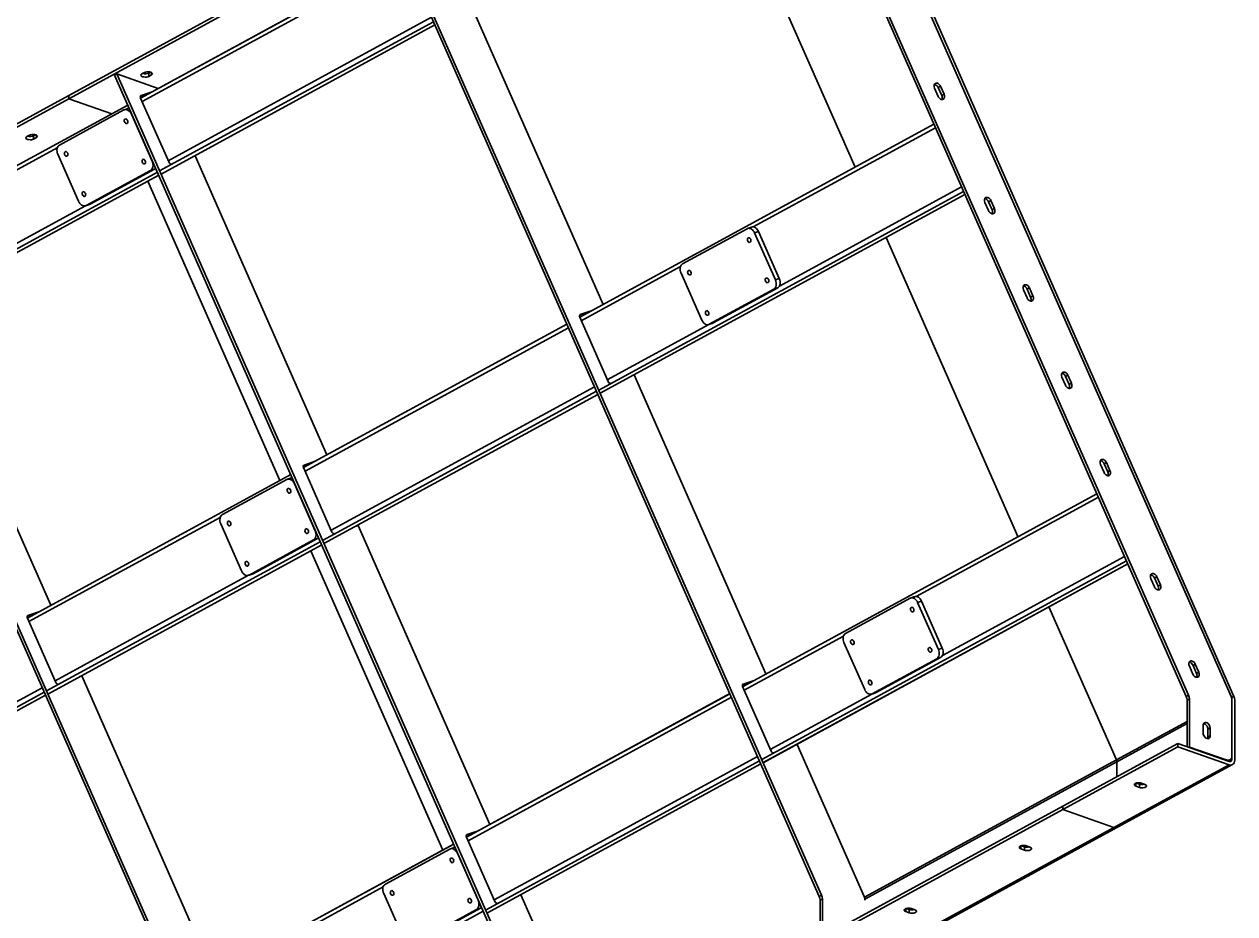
# Model space of a CAD drawing. Header units: millimetres. Extents: x 0 to 599, y 0 to 420.
# Drawn here: x 246.8 to 329, y 324 to 384.3 of the extents above; entities that cross this region are included whole.
import ezdxf

# ---------------------------------------------------------------- set-up
doc = ezdxf.new("R2010")
doc.units = ezdxf.units.MM

msp = doc.modelspace()

# ---------------------------------------------------------------- linework, layer by layer
at = {"color": 1, "lineweight": 35}
for p, q in [((325.701, 338.704), (296.681, 404.491)), ((325.858, 338.789), (296.837, 404.576)), ((328.771, 338.649), (300.181, 403.462)), ((328.939, 338.707), (300.348, 403.519)), ((300.261, 403.28), (328.747, 338.705)), ((288.919, 400.747), (249.875, 379.48)), ((288.919, 400.522), (249.875, 379.255)), ((303.221, 374.615), (294.264, 394.92)), ((294.264, 394.92), (303.221, 374.615)), ((300.948, 325.22), (271.867, 391.144)), ((300.792, 325.135), (271.711, 391.059)), ((254.735, 379.3), (272.604, 389.034)), ((254.735, 379.298), (272.605, 389.032)), ((254.842, 379.057), (272.712, 388.791)), ((277.173, 385.583), (286.12, 365.3)), ((256.611, 375.046), (274.481, 384.78)), ((256.031, 374.351), (274.616, 384.473)), ((256.122, 374.145), (274.707, 384.268)), ((256.123, 374.143), (274.708, 384.266)), ((253.126, 380.936), (252.97, 380.851)), ((282.051, 314.927), (252.97, 380.851)), ((282.207, 315.012), (253.126, 380.936)), ((253.126, 380.936), (255.938, 379.956)), ((254.769, 380.897), (254.752, 380.854)), ((254.752, 380.854), (254.766, 380.814)), ((254.766, 380.814), (254.808, 380.779)), ((254.818, 380.936), (254.769, 380.897)), ((254.808, 380.779), (254.872, 380.75)), ((255.005, 381.038), (254.818, 380.936)), ((254.872, 380.75), (254.953, 380.731)), ((254.985, 380.952), (254.883, 380.971)), ((254.953, 380.731), (255.044, 380.723)), ((255.097, 380.95), (254.985, 380.952)), ((255.073, 381.065), (255.005, 381.038)), ((255.044, 380.723), (255.135, 380.728)), ((255.157, 381.082), (255.073, 381.065)), ((255.202, 380.966), (255.097, 380.95)), ((255.135, 380.728), (255.219, 380.745)), ((255.248, 381.087), (255.157, 381.082)), ((255.287, 380.997), (255.202, 380.966)), ((255.219, 380.745), (255.287, 380.772)), ((255.339, 381.08), (255.248, 381.087)), ((255.409, 381.064), (255.287, 380.997)), ((255.287, 380.997), (255.287, 380.772)), ((255.287, 380.772), (255.474, 380.875)), ((255.42, 381.061), (255.339, 381.08)), ((255.484, 381.032), (255.42, 381.061)), ((255.474, 381.038), (255.474, 380.875)), ((255.474, 380.875), (255.523, 380.913)), ((255.526, 380.996), (255.484, 381.032)), ((255.523, 380.913), (255.54, 380.956)), ((255.54, 380.956), (255.526, 380.996)), ((254.726, 379.424), (255.366, 379.644)), ((255.522, 379.729), (254.774, 379.472)), ((308.602, 380.204), (308.591, 380.16)), ((308.591, 380.16), (308.591, 380.063)), ((308.591, 380.063), (308.62, 379.961)), ((308.621, 380.241), (308.602, 380.204)), ((308.613, 380.227), (308.686, 380.207)), ((308.62, 379.961), (308.862, 379.414)), ((308.647, 380.271), (308.621, 380.241)), ((308.678, 380.294), (308.647, 380.271)), ((308.72, 380.309), (308.678, 380.294)), ((308.686, 380.207), (308.757, 380.162)), ((308.766, 380.312), (308.72, 380.309)), ((308.757, 380.162), (308.819, 380.095)), ((308.815, 380.303), (308.766, 380.312)), ((308.864, 380.281), (308.815, 380.303)), ((308.819, 380.095), (308.866, 380.014)), ((308.912, 380.248), (308.864, 380.281)), ((308.866, 380.014), (309.022, 380.1)), ((308.866, 380.014), (309.107, 379.467)), ((308.955, 380.206), (308.912, 380.248)), ((308.992, 380.155), (308.955, 380.206)), ((309.022, 380.1), (308.992, 380.155)), ((309.263, 379.553), (309.022, 380.1)), ((249.875, 379.48), (210.832, 358.213)), ((249.875, 379.255), (210.832, 357.988)), ((235.994, 369.092), (253.864, 378.826)), ((235.995, 369.09), (253.864, 378.824)), ((249.875, 379.48), (249.875, 379.255)), ((249.875, 379.48), (249.875, 379.255)), ((252.787, 378.24), (249.875, 379.255)), ((249.875, 379.255), (252.787, 378.24)), ((254.719, 379.352), (254.72, 379.4)), ((254.734, 379.301), (254.719, 379.352)), ((254.72, 379.4), (254.735, 379.44)), ((254.734, 379.301), (256.665, 374.925)), ((254.735, 379.44), (254.763, 379.467)), ((254.774, 379.472), (254.753, 379.46)), ((254.763, 379.467), (254.774, 379.472)), ((308.862, 379.414), (308.891, 379.359)), ((308.891, 379.359), (308.929, 379.308)), ((308.929, 379.308), (308.972, 379.266)), ((308.972, 379.266), (309.019, 379.233)), ((309.019, 379.233), (309.069, 379.211)), ((309.069, 379.211), (309.117, 379.202)), ((309.107, 379.467), (309.263, 379.553)), ((309.107, 379.467), (309.131, 379.396)), ((309.135, 379.259), (309.114, 379.202)), ((309.117, 379.202), (309.164, 379.205)), ((309.131, 379.396), (309.14, 379.326)), ((309.14, 379.326), (309.135, 379.259)), ((309.164, 379.205), (309.206, 379.22)), ((309.206, 379.22), (309.237, 379.243)), ((309.237, 379.243), (309.262, 379.273)), ((309.262, 379.273), (309.281, 379.31)), ((309.293, 379.451), (309.263, 379.553)), ((309.281, 379.31), (309.293, 379.353)), ((309.293, 379.353), (309.293, 379.451)), ((253.601, 378.492), (249.228, 376.11)), ((253.64, 378.509), (253.601, 378.492)), ((253.907, 378.601), (253.64, 378.509)), ((253.702, 378.522), (253.64, 378.509)), ((253.68, 378.519), (253.869, 378.584)), ((253.769, 378.519), (253.702, 378.522)), ((253.836, 378.5), (253.769, 378.519)), ((253.902, 378.466), (253.836, 378.5)), ((253.869, 378.584), (253.907, 378.601)), ((253.965, 378.418), (253.902, 378.466)), ((253.907, 378.601), (253.958, 378.613)), ((254.023, 378.357), (253.965, 378.418)), ((254.073, 378.286), (254.023, 378.357)), ((254.114, 378.206), (254.073, 378.286)), ((254.134, 378.213), (254.114, 378.206)), ((255.522, 375.015), (254.114, 378.206)), ((253.632, 377.805), (253.626, 377.747)), ((253.626, 377.747), (253.638, 377.686)), ((253.656, 377.851), (253.632, 377.805)), ((253.638, 377.686), (253.666, 377.63)), ((253.694, 377.877), (253.656, 377.851)), ((253.666, 377.63), (253.707, 377.588)), ((253.736, 377.88), (253.694, 377.877)), ((253.707, 377.588), (253.754, 377.567)), ((253.779, 377.863), (253.736, 377.88)), ((253.754, 377.567), (253.799, 377.569)), ((253.818, 377.827), (253.779, 377.863)), ((253.799, 377.569), (253.839, 377.598)), ((253.848, 377.778), (253.818, 377.827)), ((253.839, 377.598), (253.863, 377.649)), ((253.866, 377.713), (253.848, 377.778)), ((253.863, 377.649), (253.866, 377.713)), ((284.535, 364.436), (308.574, 377.53)), ((284.536, 364.434), (308.575, 377.528)), ((296.32, 370.554), (308.681, 377.287)), ((246.961, 376.644), (246.944, 376.601)), ((246.944, 376.601), (246.958, 376.561)), ((246.958, 376.561), (246.999, 376.525)), ((247.009, 376.682), (246.961, 376.644)), ((246.999, 376.525), (247.063, 376.496)), ((247.197, 376.785), (247.009, 376.682)), ((247.063, 376.496), (247.144, 376.477)), ((247.177, 376.698), (247.074, 376.718)), ((247.144, 376.477), (247.235, 376.47)), ((247.288, 376.696), (247.177, 376.698)), ((247.265, 376.812), (247.197, 376.785)), ((247.235, 376.47), (247.326, 376.475)), ((247.348, 376.829), (247.265, 376.812)), ((247.393, 376.712), (247.288, 376.696)), ((247.326, 376.475), (247.41, 376.492)), ((247.44, 376.834), (247.348, 376.829)), ((247.478, 376.744), (247.393, 376.712)), ((247.41, 376.492), (247.478, 376.519)), ((247.53, 376.826), (247.44, 376.834)), ((247.6, 376.811), (247.478, 376.744)), ((247.478, 376.744), (247.478, 376.519)), ((247.478, 376.519), (247.665, 376.621)), ((247.612, 376.807), (247.53, 376.826)), ((247.676, 376.778), (247.612, 376.807)), ((247.665, 376.785), (247.665, 376.621)), ((247.665, 376.621), (247.714, 376.66)), ((247.717, 376.743), (247.676, 376.778)), ((247.714, 376.66), (247.731, 376.703)), ((247.731, 376.703), (247.717, 376.743)), ((236.101, 368.849), (249.082, 375.92)), ((249.066, 375.856), (249.058, 375.766)), ((249.058, 375.766), (249.064, 375.671)), ((249.064, 375.671), (249.084, 375.576)), ((249.089, 375.939), (249.066, 375.856)), ((249.084, 375.576), (249.117, 375.484)), ((249.124, 376.01), (249.089, 375.939)), ((249.117, 375.484), (250.525, 372.293)), ((249.171, 376.068), (249.124, 376.01)), ((249.228, 376.11), (249.171, 376.068)), ((249.572, 375.594), (249.565, 375.536)), ((249.565, 375.536), (249.577, 375.474)), ((249.596, 375.639), (249.572, 375.594)), ((249.577, 375.474), (249.606, 375.418)), ((249.633, 375.665), (249.596, 375.639)), ((249.675, 375.668), (249.633, 375.665)), ((249.719, 375.651), (249.675, 375.668)), ((249.758, 375.616), (249.719, 375.651)), ((249.788, 375.567), (249.758, 375.616)), ((249.805, 375.501), (249.788, 375.567)), ((249.802, 375.437), (249.805, 375.501)), ((249.606, 375.418), (249.647, 375.376)), ((249.647, 375.376), (249.693, 375.355)), ((249.693, 375.355), (249.739, 375.358)), ((249.739, 375.358), (249.779, 375.386)), ((249.779, 375.386), (249.802, 375.437)), ((254.839, 375.07), (254.833, 375.012)), ((254.833, 375.012), (254.844, 374.951)), ((254.863, 375.116), (254.839, 375.07)), ((254.844, 374.951), (254.873, 374.895)), ((254.9, 375.142), (254.863, 375.116)), ((254.873, 374.895), (254.914, 374.853)), ((254.942, 375.145), (254.9, 375.142)), ((254.914, 374.853), (254.96, 374.832)), ((254.986, 375.128), (254.942, 375.145)), ((254.96, 374.832), (255.006, 374.834)), ((255.025, 375.092), (254.986, 375.128)), ((255.006, 374.834), (255.046, 374.863)), ((255.055, 375.043), (255.025, 375.092)), ((255.046, 374.863), (255.069, 374.914)), ((255.072, 374.978), (255.055, 375.043)), ((255.069, 374.914), (255.072, 374.978)), ((255.522, 375.015), (255.542, 375.022)), ((255.555, 374.923), (255.522, 375.015)), ((255.55, 374.561), (255.573, 374.643)), ((255.575, 374.828), (255.555, 374.923)), ((255.573, 374.643), (255.581, 374.733)), ((255.581, 374.733), (255.575, 374.828)), ((256.696, 374.875), (256.665, 374.925)), ((256.737, 374.838), (256.696, 374.875)), ((256.783, 374.82), (256.737, 374.838)), ((256.826, 374.822), (256.783, 374.82)), ((258.305, 375.331), (258.432, 375.375)), ((258.432, 375.375), (267.379, 355.092)), ((237.291, 364.142), (255.875, 374.265)), ((237.381, 363.937), (255.966, 374.06)), ((237.382, 363.935), (255.967, 374.058)), ((251.038, 372.007), (255.411, 374.389)), ((255.679, 374.481), (251.306, 372.099)), ((255.679, 374.481), (255.411, 374.389)), ((255.411, 374.389), (255.468, 374.431)), ((255.468, 374.431), (255.515, 374.489)), ((255.515, 374.489), (255.55, 374.561)), ((255.718, 374.508), (255.679, 374.481)), ((255.753, 374.542), (255.718, 374.508)), ((264.178, 353.348), (255.22, 373.653)), ((255.22, 373.653), (264.178, 353.348)), ((298.089, 366.542), (310.451, 373.276)), ((250.525, 372.293), (250.566, 372.214)), ((250.566, 372.214), (250.616, 372.142)), ((250.778, 372.858), (250.772, 372.8)), ((250.772, 372.8), (250.784, 372.739)), ((250.802, 372.904), (250.778, 372.858)), ((250.784, 372.739), (250.812, 372.683)), ((250.84, 372.93), (250.802, 372.904)), ((250.812, 372.683), (250.853, 372.641)), ((250.882, 372.933), (250.84, 372.93)), ((250.853, 372.641), (250.9, 372.62)), ((250.925, 372.916), (250.882, 372.933)), ((250.9, 372.62), (250.945, 372.622)), ((250.964, 372.88), (250.925, 372.916)), ((250.945, 372.622), (250.985, 372.651)), ((250.994, 372.831), (250.964, 372.88)), ((250.985, 372.651), (251.009, 372.702)), ((251.012, 372.766), (250.994, 372.831)), ((251.009, 372.702), (251.012, 372.766)), ((285.832, 359.487), (310.586, 372.97)), ((285.923, 359.281), (310.677, 372.764)), ((285.924, 359.279), (310.677, 372.762)), ((312.021, 372.454), (312.009, 372.411)), ((312.009, 372.411), (312.009, 372.314)), ((312.009, 372.314), (312.039, 372.212)), ((312.04, 372.491), (312.021, 372.454)), ((312.031, 372.477), (312.104, 372.458)), ((312.039, 372.212), (312.28, 371.665)), ((312.065, 372.522), (312.04, 372.491)), ((312.096, 372.544), (312.065, 372.522)), ((312.138, 372.56), (312.096, 372.544)), ((312.104, 372.458), (312.175, 372.412)), ((312.185, 372.563), (312.138, 372.56)), ((312.175, 372.412), (312.237, 372.346)), ((312.234, 372.553), (312.185, 372.563)), ((312.283, 372.531), (312.234, 372.553)), ((312.237, 372.346), (312.284, 372.265)), ((312.33, 372.499), (312.283, 372.531)), ((312.284, 372.265), (312.44, 372.35)), ((312.284, 372.265), (312.526, 371.718)), ((312.373, 372.456), (312.33, 372.499)), ((312.411, 372.406), (312.373, 372.456)), ((312.44, 372.35), (312.411, 372.406)), ((312.682, 371.803), (312.44, 372.35)), ((237.87, 364.838), (251.005, 371.992)), ((250.616, 372.142), (250.674, 372.082)), ((250.674, 372.082), (250.737, 372.033)), ((250.737, 372.033), (250.803, 371.999)), ((250.803, 371.999), (250.87, 371.98)), ((250.87, 371.98), (250.937, 371.977)), ((250.937, 371.977), (251, 371.99)), ((251.267, 372.082), (251, 371.99)), ((251, 371.99), (251.038, 372.007)), ((251.038, 372.007), (251.306, 372.099)), ((251.267, 372.082), (251.227, 372.072)), ((251.306, 372.099), (251.267, 372.082)), ((312.28, 371.665), (312.31, 371.609)), ((312.31, 371.609), (312.347, 371.559)), ((312.347, 371.559), (312.391, 371.516)), ((312.391, 371.516), (312.438, 371.484)), ((312.438, 371.484), (312.487, 371.462)), ((312.487, 371.462), (312.536, 371.452)), ((312.526, 371.718), (312.682, 371.803)), ((312.526, 371.718), (312.549, 371.647)), ((312.553, 371.51), (312.533, 371.453)), ((312.536, 371.452), (312.582, 371.455)), ((312.549, 371.647), (312.559, 371.576)), ((312.559, 371.576), (312.553, 371.51)), ((312.582, 371.455), (312.624, 371.47)), ((312.624, 371.47), (312.656, 371.493)), ((312.656, 371.493), (312.681, 371.523)), ((312.681, 371.523), (312.7, 371.561)), ((312.712, 371.701), (312.682, 371.803)), ((312.7, 371.561), (312.711, 371.604)), ((312.711, 371.604), (312.712, 371.701)), ((263.31, 304.719), (234.229, 370.643)), ((263.466, 304.804), (234.385, 370.728)), ((296.202, 370.542), (295.934, 370.45)), ((295.975, 370.461), (296.163, 370.525)), ((296.163, 370.525), (296.202, 370.542)), ((296.202, 370.542), (296.265, 370.555)), ((296.265, 370.555), (296.331, 370.552)), ((296.331, 370.552), (296.398, 370.534)), ((296.398, 370.534), (296.465, 370.499)), ((295.896, 370.433), (291.523, 368.051)), ((295.934, 370.45), (295.896, 370.433)), ((295.927, 369.747), (295.921, 369.689)), ((295.951, 369.792), (295.927, 369.747)), ((295.997, 370.463), (295.934, 370.45)), ((295.988, 369.818), (295.951, 369.792)), ((296.03, 369.821), (295.988, 369.818)), ((296.063, 370.46), (295.997, 370.463)), ((296.074, 369.804), (296.03, 369.821)), ((296.131, 370.441), (296.063, 370.46)), ((296.113, 369.769), (296.074, 369.804)), ((296.143, 369.72), (296.113, 369.769)), ((296.197, 370.407), (296.131, 370.441)), ((296.161, 369.654), (296.143, 369.72)), ((296.26, 370.359), (296.197, 370.407)), ((296.317, 370.298), (296.26, 370.359)), ((296.368, 370.227), (296.317, 370.298)), ((296.409, 370.148), (296.368, 370.227)), ((296.677, 370.24), (296.409, 370.148)), ((297.817, 366.957), (296.409, 370.148)), ((296.465, 370.499), (296.528, 370.451)), ((296.528, 370.451), (296.585, 370.39)), ((296.585, 370.39), (296.635, 370.319)), ((296.635, 370.319), (296.677, 370.24)), ((296.677, 370.24), (298.084, 367.049)), ((314.281, 349.543), (305.324, 369.848)), ((305.324, 369.848), (314.281, 349.543)), ((295.921, 369.689), (295.933, 369.627)), ((295.933, 369.627), (295.961, 369.571)), ((295.961, 369.571), (296.002, 369.529)), ((296.002, 369.529), (296.048, 369.508)), ((296.048, 369.508), (296.094, 369.511)), ((296.094, 369.511), (296.134, 369.54)), ((296.134, 369.54), (296.157, 369.59)), ((296.157, 369.59), (296.161, 369.654)), ((284.642, 364.193), (291.377, 367.862)), ((291.361, 367.798), (291.352, 367.707)), ((291.352, 367.707), (291.358, 367.613)), ((291.358, 367.613), (291.378, 367.518)), ((291.383, 367.88), (291.361, 367.798)), ((291.378, 367.518), (291.412, 367.425)), ((291.419, 367.952), (291.383, 367.88)), ((291.412, 367.425), (292.819, 364.234)), ((291.466, 368.01), (291.419, 367.952)), ((291.523, 368.051), (291.466, 368.01)), ((291.866, 367.535), (291.86, 367.477)), ((291.86, 367.477), (291.872, 367.415)), ((291.89, 367.58), (291.866, 367.535)), ((291.872, 367.415), (291.901, 367.359)), ((291.928, 367.606), (291.89, 367.58)), ((291.901, 367.359), (291.941, 367.318)), ((291.97, 367.61), (291.928, 367.606)), ((291.941, 367.318), (291.988, 367.296)), ((292.013, 367.592), (291.97, 367.61)), ((291.988, 367.296), (292.033, 367.299)), ((292.052, 367.557), (292.013, 367.592)), ((292.033, 367.299), (292.073, 367.328)), ((292.082, 367.508), (292.052, 367.557)), ((292.073, 367.328), (292.097, 367.379)), ((292.1, 367.442), (292.082, 367.508)), ((292.097, 367.379), (292.1, 367.442)), ((297.973, 366.423), (293.6, 364.041)), ((297.134, 367.012), (297.127, 366.954)), ((297.127, 366.954), (297.139, 366.892)), ((297.157, 367.057), (297.134, 367.012)), ((297.139, 366.892), (297.168, 366.836)), ((297.195, 367.083), (297.157, 367.057)), ((297.168, 366.836), (297.208, 366.794)), ((297.237, 367.086), (297.195, 367.083)), ((297.208, 366.794), (297.255, 366.773)), ((297.28, 367.069), (297.237, 367.086)), ((297.255, 366.773), (297.301, 366.776)), ((297.319, 367.034), (297.28, 367.069)), ((297.301, 366.776), (297.34, 366.805)), ((297.349, 366.985), (297.319, 367.034)), ((297.34, 366.805), (297.364, 366.855)), ((297.367, 366.919), (297.349, 366.985)), ((297.364, 366.855), (297.367, 366.919)), ((297.973, 366.423), (297.705, 366.331)), ((297.763, 366.373), (297.81, 366.43)), ((297.81, 366.43), (297.845, 366.502)), ((297.817, 366.957), (298.084, 367.049)), ((297.85, 366.864), (297.817, 366.957)), ((297.845, 366.502), (297.867, 366.584)), ((297.87, 366.769), (297.85, 366.864)), ((297.867, 366.584), (297.876, 366.675)), ((297.876, 366.675), (297.87, 366.769)), ((298.03, 366.465), (297.973, 366.423)), ((298.077, 366.523), (298.03, 366.465)), ((298.113, 366.594), (298.077, 366.523)), ((298.084, 367.049), (298.118, 366.957)), ((298.135, 366.677), (298.113, 366.594)), ((298.118, 366.957), (298.138, 366.861)), ((298.144, 366.767), (298.135, 366.677)), ((298.138, 366.861), (298.144, 366.767)), ((314.624, 366.485), (314.623, 366.387)), ((314.635, 366.528), (314.624, 366.485)), ((314.654, 366.565), (314.635, 366.528)), ((314.646, 366.551), (314.719, 366.531)), ((314.679, 366.596), (314.654, 366.565)), ((314.71, 366.618), (314.679, 366.596)), ((314.752, 366.634), (314.71, 366.618)), ((314.719, 366.531), (314.789, 366.486)), ((314.799, 366.637), (314.752, 366.634)), ((314.789, 366.486), (314.851, 366.42)), ((314.848, 366.627), (314.799, 366.637)), ((314.897, 366.605), (314.848, 366.627)), ((314.851, 366.42), (314.898, 366.339)), ((314.944, 366.572), (314.897, 366.605)), ((314.898, 366.339), (315.055, 366.424)), ((314.988, 366.53), (314.944, 366.572)), ((315.025, 366.48), (314.988, 366.53)), ((315.055, 366.424), (315.025, 366.48)), ((315.296, 365.877), (315.055, 366.424)), ((293.333, 363.949), (297.705, 366.331)), ((297.705, 366.331), (297.763, 366.373)), ((314.623, 366.387), (314.653, 366.286)), ((314.653, 366.286), (314.894, 365.739)), ((314.894, 365.739), (314.924, 365.683)), ((314.898, 366.339), (315.14, 365.792)), ((314.924, 365.683), (314.961, 365.633)), ((314.961, 365.633), (315.005, 365.59)), ((315.14, 365.792), (315.296, 365.877)), ((315.14, 365.792), (315.164, 365.721)), ((315.164, 365.721), (315.173, 365.65)), ((315.173, 365.65), (315.167, 365.584)), ((315.27, 365.567), (315.295, 365.597)), ((315.295, 365.597), (315.314, 365.635)), ((315.326, 365.775), (315.296, 365.877)), ((315.314, 365.635), (315.325, 365.678)), ((315.325, 365.678), (315.326, 365.775)), ((239.691, 365.167), (248.639, 344.884)), ((284.527, 364.56), (285.166, 364.78)), ((285.322, 364.865), (284.575, 364.608)), ((293.073, 364.8), (293.067, 364.742)), ((293.097, 364.845), (293.073, 364.8)), ((293.134, 364.871), (293.097, 364.845)), ((293.176, 364.875), (293.134, 364.871)), ((293.22, 364.857), (293.176, 364.875)), ((293.259, 364.822), (293.22, 364.857)), ((293.289, 364.773), (293.259, 364.822)), ((293.307, 364.707), (293.289, 364.773)), ((315.005, 365.59), (315.052, 365.557)), ((315.052, 365.557), (315.101, 365.536)), ((315.101, 365.536), (315.15, 365.526)), ((315.167, 365.584), (315.147, 365.526)), ((315.15, 365.526), (315.197, 365.529)), ((315.197, 365.529), (315.239, 365.544)), ((315.239, 365.544), (315.27, 365.567)), ((265.794, 354.228), (283.664, 363.962)), ((265.795, 354.226), (283.665, 363.96)), ((284.52, 364.536), (284.536, 364.577)), ((284.52, 364.488), (284.52, 364.536)), ((284.535, 364.437), (284.52, 364.488)), ((284.535, 364.437), (286.466, 360.061)), ((284.536, 364.577), (284.564, 364.603)), ((284.575, 364.608), (284.553, 364.596)), ((284.564, 364.603), (284.575, 364.608)), ((292.819, 364.234), (292.861, 364.155)), ((292.861, 364.155), (292.911, 364.084)), ((292.911, 364.084), (292.968, 364.023)), ((292.968, 364.023), (293.031, 363.975)), ((293.031, 363.975), (293.098, 363.941)), ((293.067, 364.742), (293.079, 364.68)), ((293.079, 364.68), (293.107, 364.624)), ((293.107, 364.624), (293.148, 364.583)), ((293.148, 364.583), (293.194, 364.561)), ((293.194, 364.561), (293.24, 364.564)), ((293.24, 364.564), (293.28, 364.593)), ((293.28, 364.593), (293.303, 364.644)), ((293.562, 364.024), (293.294, 363.932)), ((293.303, 364.644), (293.307, 364.707)), ((293.333, 363.949), (293.6, 364.041)), ((293.562, 364.024), (293.521, 364.014)), ((293.6, 364.041), (293.562, 364.024)), ((265.902, 353.985), (283.771, 363.719)), ((286.412, 360.182), (293.3, 363.934)), ((293.098, 363.941), (293.165, 363.922)), ((293.165, 363.922), (293.231, 363.919)), ((293.231, 363.919), (293.294, 363.932)), ((293.294, 363.932), (293.333, 363.949)), ((317.293, 360.67), (317.268, 360.639)), ((317.324, 360.692), (317.293, 360.67)), ((317.366, 360.708), (317.324, 360.692)), ((317.413, 360.71), (317.366, 360.708)), ((317.462, 360.701), (317.413, 360.71)), ((317.511, 360.679), (317.462, 360.701)), ((317.558, 360.646), (317.511, 360.679)), ((286.496, 360.011), (286.466, 360.061)), ((286.538, 359.974), (286.496, 360.011)), ((286.583, 359.956), (286.538, 359.974)), ((286.626, 359.958), (286.583, 359.956)), ((288.106, 360.467), (288.233, 360.511)), ((288.233, 360.511), (297.18, 340.228)), ((317.238, 360.559), (317.237, 360.461)), ((317.237, 360.461), (317.267, 360.36)), ((317.249, 360.602), (317.238, 360.559)), ((317.268, 360.639), (317.249, 360.602)), ((317.26, 360.625), (317.333, 360.605)), ((317.267, 360.36), (317.508, 359.813)), ((317.333, 360.605), (317.404, 360.56)), ((317.404, 360.56), (317.466, 360.494)), ((317.466, 360.494), (317.513, 360.413)), ((317.513, 360.413), (317.669, 360.498)), ((317.513, 360.413), (317.754, 359.866)), ((317.602, 360.604), (317.558, 360.646)), ((317.639, 360.554), (317.602, 360.604)), ((317.669, 360.498), (317.639, 360.554)), ((317.91, 359.951), (317.669, 360.498)), ((317.754, 359.866), (317.91, 359.951)), ((317.754, 359.866), (317.778, 359.795)), ((317.94, 359.849), (317.91, 359.951)), ((317.94, 359.752), (317.94, 359.849)), ((267.091, 349.279), (285.676, 359.402)), ((267.182, 349.073), (285.767, 359.196)), ((267.183, 349.071), (285.768, 359.194)), ((267.671, 349.974), (285.541, 359.708)), ((317.508, 359.813), (317.538, 359.757)), ((317.538, 359.757), (317.576, 359.707)), ((317.576, 359.707), (317.619, 359.664)), ((317.619, 359.664), (317.666, 359.631)), ((317.666, 359.631), (317.715, 359.61)), ((317.715, 359.61), (317.764, 359.6)), ((317.782, 359.658), (317.761, 359.6)), ((317.764, 359.6), (317.811, 359.603)), ((317.778, 359.795), (317.787, 359.724)), ((317.787, 359.724), (317.782, 359.658)), ((317.811, 359.603), (317.853, 359.618)), ((317.853, 359.618), (317.884, 359.641)), ((317.884, 359.641), (317.909, 359.671)), ((317.909, 359.671), (317.928, 359.709)), ((317.928, 359.709), (317.94, 359.752)), ((265.779, 354.328), (265.795, 354.369)), ((265.779, 354.28), (265.779, 354.328)), ((265.794, 354.229), (265.779, 354.28)), ((265.786, 354.352), (266.425, 354.572)), ((265.794, 354.229), (267.725, 349.853)), ((265.795, 354.369), (265.823, 354.395)), ((265.834, 354.4), (265.812, 354.388)), ((265.823, 354.395), (265.834, 354.4)), ((266.582, 354.657), (265.834, 354.4)), ((319.863, 354.676), (319.852, 354.633)), ((319.852, 354.633), (319.852, 354.535)), ((319.852, 354.535), (319.881, 354.434)), ((319.882, 354.713), (319.863, 354.676)), ((319.874, 354.699), (319.947, 354.679)), ((319.881, 354.434), (320.123, 353.887)), ((319.908, 354.744), (319.882, 354.713)), ((319.939, 354.766), (319.908, 354.744)), ((319.981, 354.781), (319.939, 354.766)), ((319.947, 354.679), (320.018, 354.634)), ((320.027, 354.784), (319.981, 354.781)), ((320.018, 354.634), (320.08, 354.568)), ((320.076, 354.775), (320.027, 354.784)), ((320.125, 354.753), (320.076, 354.775)), ((320.08, 354.568), (320.127, 354.487)), ((320.173, 354.72), (320.125, 354.753)), ((320.127, 354.487), (320.283, 354.572)), ((320.127, 354.487), (320.368, 353.94)), ((320.216, 354.678), (320.173, 354.72)), ((320.253, 354.628), (320.216, 354.678)), ((320.283, 354.572), (320.253, 354.628)), ((320.524, 354.025), (320.283, 354.572)), ((247.054, 344.02), (264.923, 353.754)), ((247.054, 344.018), (264.924, 353.752)), ((264.661, 353.42), (260.288, 351.038)), ((264.699, 353.437), (264.661, 353.42)), ((264.967, 353.529), (264.699, 353.437)), ((264.762, 353.45), (264.699, 353.437)), ((264.74, 353.447), (264.929, 353.512)), ((264.829, 353.447), (264.762, 353.45)), ((264.896, 353.428), (264.829, 353.447)), ((264.962, 353.394), (264.896, 353.428)), ((264.929, 353.512), (264.967, 353.529)), ((265.025, 353.346), (264.962, 353.394)), ((264.967, 353.529), (265.018, 353.541)), ((265.083, 353.285), (265.025, 353.346)), ((265.133, 353.214), (265.083, 353.285)), ((320.123, 353.887), (320.152, 353.831)), ((320.152, 353.831), (320.19, 353.781)), ((320.19, 353.781), (320.233, 353.738)), ((320.233, 353.738), (320.28, 353.705)), ((320.28, 353.705), (320.329, 353.684)), ((320.329, 353.684), (320.378, 353.674)), ((320.368, 353.94), (320.524, 354.025)), ((320.368, 353.94), (320.392, 353.869)), ((320.396, 353.732), (320.375, 353.674)), ((320.378, 353.674), (320.425, 353.677)), ((320.392, 353.869), (320.401, 353.798)), ((320.401, 353.798), (320.396, 353.732)), ((320.425, 353.677), (320.467, 353.692)), ((320.467, 353.692), (320.498, 353.715)), ((320.498, 353.715), (320.523, 353.745)), ((320.523, 353.745), (320.542, 353.783)), ((320.554, 353.923), (320.524, 354.025)), ((320.542, 353.783), (320.554, 353.826)), ((320.554, 353.826), (320.554, 353.923)), ((264.692, 352.733), (264.686, 352.675)), ((264.686, 352.675), (264.698, 352.614)), ((264.716, 352.779), (264.692, 352.733)), ((264.698, 352.614), (264.726, 352.558)), ((264.754, 352.805), (264.716, 352.779)), ((264.726, 352.558), (264.767, 352.516)), ((264.796, 352.808), (264.754, 352.805)), ((264.767, 352.516), (264.814, 352.495)), ((264.839, 352.791), (264.796, 352.808)), ((264.814, 352.495), (264.859, 352.497)), ((264.878, 352.755), (264.839, 352.791)), ((264.859, 352.497), (264.899, 352.526)), ((264.908, 352.706), (264.878, 352.755)), ((264.899, 352.526), (264.923, 352.577)), ((264.926, 352.641), (264.908, 352.706)), ((264.923, 352.577), (264.926, 352.641)), ((265.174, 353.134), (265.133, 353.214)), ((265.194, 353.141), (265.174, 353.134)), ((266.582, 349.943), (265.174, 353.134)), ((295.595, 339.364), (319.634, 352.458)), ((295.596, 339.363), (319.635, 352.456)), ((307.38, 345.482), (319.741, 352.215)), ((247.161, 343.777), (260.142, 350.848)), ((260.148, 350.867), (260.126, 350.784)), ((260.184, 350.938), (260.148, 350.867)), ((260.231, 350.996), (260.184, 350.938)), ((260.288, 351.038), (260.231, 350.996)), ((260.126, 350.784), (260.118, 350.694)), ((260.118, 350.694), (260.124, 350.599)), ((260.124, 350.599), (260.144, 350.504)), ((260.144, 350.504), (260.177, 350.412)), ((260.177, 350.412), (261.584, 347.221)), ((260.632, 350.522), (260.625, 350.464)), ((260.625, 350.464), (260.637, 350.402)), ((260.655, 350.567), (260.632, 350.522)), ((260.637, 350.402), (260.666, 350.346)), ((260.693, 350.593), (260.655, 350.567)), ((260.666, 350.346), (260.706, 350.304)), ((260.735, 350.596), (260.693, 350.593)), ((260.706, 350.304), (260.753, 350.283)), ((260.778, 350.579), (260.735, 350.596)), ((260.753, 350.283), (260.799, 350.286)), ((260.818, 350.544), (260.778, 350.579)), ((260.799, 350.286), (260.839, 350.314)), ((260.847, 350.495), (260.818, 350.544)), ((260.839, 350.314), (260.862, 350.365)), ((260.865, 350.429), (260.847, 350.495)), ((260.862, 350.365), (260.865, 350.429)), ((265.899, 349.998), (265.892, 349.94)), ((265.923, 350.044), (265.899, 349.998)), ((265.96, 350.07), (265.923, 350.044)), ((266.002, 350.073), (265.96, 350.07)), ((266.045, 350.056), (266.002, 350.073)), ((266.085, 350.02), (266.045, 350.056)), ((266.114, 349.971), (266.085, 350.02)), ((269.365, 350.259), (269.492, 350.303)), ((269.492, 350.303), (278.439, 330.02)), ((248.351, 339.071), (266.935, 349.193)), ((262.098, 346.935), (266.471, 349.317)), ((266.738, 349.409), (262.366, 347.027)), ((265.892, 349.94), (265.904, 349.879)), ((265.904, 349.879), (265.933, 349.823)), ((265.933, 349.823), (265.974, 349.781)), ((265.974, 349.781), (266.02, 349.76)), ((266.02, 349.76), (266.066, 349.762)), ((266.066, 349.762), (266.106, 349.791)), ((266.106, 349.791), (266.129, 349.842)), ((266.132, 349.906), (266.114, 349.971)), ((266.129, 349.842), (266.132, 349.906)), ((266.738, 349.409), (266.471, 349.317)), ((266.471, 349.317), (266.528, 349.359)), ((266.528, 349.359), (266.575, 349.417)), ((266.575, 349.417), (266.61, 349.489)), ((266.582, 349.943), (266.602, 349.95)), ((266.615, 349.851), (266.582, 349.943)), ((266.61, 349.489), (266.633, 349.571)), ((266.635, 349.756), (266.615, 349.851)), ((266.633, 349.571), (266.641, 349.661)), ((266.641, 349.661), (266.635, 349.756)), ((266.778, 349.436), (266.738, 349.409)), ((266.813, 349.47), (266.778, 349.436)), ((267.755, 349.803), (267.725, 349.853)), ((267.797, 349.766), (267.755, 349.803)), ((267.842, 349.748), (267.797, 349.766)), ((267.885, 349.75), (267.842, 349.748)), ((248.441, 338.865), (267.026, 348.988)), ((248.442, 338.863), (267.027, 348.986)), ((275.238, 328.276), (266.28, 348.582)), ((266.28, 348.582), (275.238, 328.276)), ((261.838, 347.786), (261.832, 347.729)), ((261.832, 347.729), (261.844, 347.667)), ((261.862, 347.832), (261.838, 347.786)), ((261.844, 347.667), (261.872, 347.611)), ((261.9, 347.858), (261.862, 347.832)), ((261.872, 347.611), (261.913, 347.569)), ((261.942, 347.861), (261.9, 347.858)), ((261.913, 347.569), (261.96, 347.548)), ((261.985, 347.844), (261.942, 347.861)), ((261.96, 347.548), (262.005, 347.551)), ((262.024, 347.809), (261.985, 347.844)), ((262.005, 347.551), (262.045, 347.579)), ((262.054, 347.76), (262.024, 347.809)), ((262.045, 347.579), (262.069, 347.63)), ((262.072, 347.694), (262.054, 347.76)), ((262.069, 347.63), (262.072, 347.694)), ((296.892, 334.415), (321.646, 347.898)), ((296.983, 334.209), (321.736, 347.692)), ((296.984, 334.207), (321.737, 347.69)), ((309.149, 341.471), (321.511, 348.204)), ((248.93, 339.766), (262.065, 346.92)), ((261.584, 347.221), (261.626, 347.142)), ((261.626, 347.142), (261.676, 347.07)), ((261.676, 347.07), (261.734, 347.01)), ((261.734, 347.01), (261.797, 346.961)), ((261.797, 346.961), (261.863, 346.927)), ((261.863, 346.927), (261.93, 346.908)), ((261.93, 346.908), (261.996, 346.905)), ((261.996, 346.905), (262.059, 346.918)), ((262.327, 347.01), (262.059, 346.918)), ((262.059, 346.918), (262.098, 346.935)), ((262.098, 346.935), (262.366, 347.027)), ((262.327, 347.01), (262.286, 347)), ((262.366, 347.027), (262.327, 347.01)), ((323.282, 346.926), (323.27, 346.883)), ((323.27, 346.883), (323.27, 346.786)), ((323.27, 346.786), (323.3, 346.684)), ((323.301, 346.964), (323.282, 346.926)), ((323.292, 346.95), (323.365, 346.93)), ((323.326, 346.994), (323.301, 346.964)), ((323.357, 347.017), (323.326, 346.994)), ((323.399, 347.032), (323.357, 347.017)), ((323.365, 346.93), (323.436, 346.884)), ((323.446, 347.035), (323.399, 347.032)), ((323.436, 346.884), (323.498, 346.818)), ((323.495, 347.025), (323.446, 347.035)), ((323.544, 347.004), (323.495, 347.025)), ((323.498, 346.818), (323.545, 346.737)), ((323.591, 346.971), (323.544, 347.004)), ((323.545, 346.737), (323.701, 346.822)), ((323.545, 346.737), (323.787, 346.19)), ((323.634, 346.928), (323.591, 346.971)), ((323.672, 346.878), (323.634, 346.928)), ((323.701, 346.822), (323.672, 346.878)), ((323.943, 346.275), (323.701, 346.822)), ((323.3, 346.684), (323.541, 346.137)), ((323.541, 346.137), (323.571, 346.081)), ((323.571, 346.081), (323.608, 346.031)), ((323.608, 346.031), (323.651, 345.989)), ((323.651, 345.989), (323.699, 345.956)), ((323.699, 345.956), (323.748, 345.934)), ((323.748, 345.934), (323.797, 345.924)), ((323.787, 346.19), (323.943, 346.275)), ((323.787, 346.19), (323.81, 346.119)), ((323.814, 345.982), (323.794, 345.925)), ((323.797, 345.924), (323.843, 345.927)), ((323.81, 346.119), (323.82, 346.048)), ((323.82, 346.048), (323.814, 345.982)), ((323.843, 345.927), (323.885, 345.943)), ((323.885, 345.943), (323.916, 345.965)), ((323.916, 345.965), (323.942, 345.996)), ((323.942, 345.996), (323.961, 346.033)), ((323.972, 346.174), (323.943, 346.275)), ((323.961, 346.033), (323.972, 346.076)), ((323.972, 346.076), (323.972, 346.174)), ((306.956, 345.361), (302.583, 342.98)), ((306.994, 345.378), (306.956, 345.361)), ((307.262, 345.47), (306.994, 345.378)), ((307.057, 345.391), (306.994, 345.378)), ((307.035, 345.389), (307.223, 345.453)), ((307.123, 345.388), (307.057, 345.391)), ((307.191, 345.369), (307.123, 345.388)), ((307.257, 345.335), (307.191, 345.369)), ((307.223, 345.453), (307.262, 345.47)), ((307.32, 345.287), (307.257, 345.335)), ((307.262, 345.47), (307.325, 345.483)), ((307.377, 345.226), (307.32, 345.287)), ((307.325, 345.483), (307.391, 345.48)), ((307.428, 345.155), (307.377, 345.226)), ((307.391, 345.48), (307.458, 345.462)), ((307.469, 345.076), (307.428, 345.155)), ((307.458, 345.462), (307.524, 345.427)), ((307.737, 345.168), (307.469, 345.076)), ((308.877, 341.885), (307.469, 345.076)), ((307.524, 345.427), (307.587, 345.379)), ((307.587, 345.379), (307.645, 345.319)), ((307.645, 345.319), (307.695, 345.247)), ((307.695, 345.247), (307.737, 345.168)), ((307.737, 345.168), (309.144, 341.977)), ((247.045, 344.144), (247.685, 344.364)), ((247.841, 344.449), (247.093, 344.192)), ((306.987, 344.675), (306.98, 344.617)), ((306.98, 344.617), (306.992, 344.555)), ((307.011, 344.72), (306.987, 344.675)), ((306.992, 344.555), (307.021, 344.499)), ((307.048, 344.746), (307.011, 344.72)), ((307.021, 344.499), (307.062, 344.457)), ((307.09, 344.749), (307.048, 344.746)), ((307.062, 344.457), (307.108, 344.436)), ((307.134, 344.732), (307.09, 344.749)), ((307.108, 344.436), (307.154, 344.439)), ((307.173, 344.697), (307.134, 344.732)), ((307.154, 344.439), (307.194, 344.468)), ((307.203, 344.648), (307.173, 344.697)), ((307.194, 344.468), (307.217, 344.518)), ((307.22, 344.582), (307.203, 344.648)), ((307.217, 344.518), (307.22, 344.582)), ((320.963, 334.396), (316.384, 344.774)), ((316.384, 344.774), (320.963, 334.396)), ((247.038, 344.072), (247.039, 344.12)), ((247.053, 344.021), (247.038, 344.072)), ((247.039, 344.12), (247.054, 344.161)), ((247.053, 344.021), (248.984, 339.645)), ((247.054, 344.161), (247.082, 344.187)), ((247.093, 344.192), (247.072, 344.18)), ((247.082, 344.187), (247.093, 344.192)), ((295.702, 339.122), (302.437, 342.79)), ((302.421, 342.726), (302.412, 342.635)), ((302.412, 342.635), (302.418, 342.541)), ((302.443, 342.808), (302.421, 342.726)), ((302.478, 342.88), (302.443, 342.808)), ((302.526, 342.938), (302.478, 342.88)), ((302.583, 342.98), (302.526, 342.938)), ((302.418, 342.541), (302.438, 342.446)), ((302.438, 342.446), (302.471, 342.354)), ((302.471, 342.354), (303.879, 339.163)), ((302.926, 342.463), (302.92, 342.405)), ((302.92, 342.405), (302.932, 342.343)), ((302.95, 342.508), (302.926, 342.463)), ((302.932, 342.343), (302.96, 342.288)), ((302.988, 342.534), (302.95, 342.508)), ((302.96, 342.288), (303.001, 342.246)), ((303.03, 342.538), (302.988, 342.534)), ((303.001, 342.246), (303.048, 342.225)), ((303.073, 342.521), (303.03, 342.538)), ((303.048, 342.225), (303.093, 342.227)), ((303.112, 342.485), (303.073, 342.521)), ((303.093, 342.227), (303.133, 342.256)), ((303.142, 342.436), (303.112, 342.485)), ((303.133, 342.256), (303.157, 342.307)), ((303.16, 342.371), (303.142, 342.436)), ((303.157, 342.307), (303.16, 342.371)), ((308.193, 341.94), (308.187, 341.882)), ((308.187, 341.882), (308.199, 341.82)), ((308.217, 341.985), (308.193, 341.94)), ((308.199, 341.82), (308.227, 341.764)), ((308.255, 342.011), (308.217, 341.985)), ((308.297, 342.014), (308.255, 342.011)), ((308.34, 341.997), (308.297, 342.014)), ((308.379, 341.962), (308.34, 341.997)), ((308.409, 341.913), (308.379, 341.962)), ((308.4, 341.733), (308.424, 341.783)), ((308.427, 341.847), (308.409, 341.913)), ((308.424, 341.783), (308.427, 341.847)), ((308.877, 341.885), (309.144, 341.977)), ((308.91, 341.793), (308.877, 341.885)), ((308.93, 341.697), (308.91, 341.793)), ((309.144, 341.977), (309.178, 341.885)), ((309.178, 341.885), (309.198, 341.789)), ((309.198, 341.789), (309.203, 341.695)), ((304.392, 338.877), (308.765, 341.259)), ((309.033, 341.351), (304.66, 338.969)), ((308.227, 341.764), (308.268, 341.722)), ((308.268, 341.722), (308.315, 341.701)), ((308.315, 341.701), (308.36, 341.704)), ((308.36, 341.704), (308.4, 341.733)), ((309.033, 341.351), (308.765, 341.259)), ((308.765, 341.259), (308.822, 341.301)), ((308.822, 341.301), (308.87, 341.359)), ((308.87, 341.359), (308.905, 341.43)), ((308.905, 341.43), (308.927, 341.513)), ((308.927, 341.513), (308.936, 341.603)), ((308.936, 341.603), (308.93, 341.697)), ((309.09, 341.393), (309.033, 341.351)), ((309.137, 341.451), (309.09, 341.393)), ((309.173, 341.522), (309.137, 341.451)), ((309.195, 341.605), (309.173, 341.522)), ((309.203, 341.695), (309.195, 341.605)), ((325.885, 340.957), (325.884, 340.86)), ((325.896, 341), (325.885, 340.957)), ((325.915, 341.038), (325.896, 341)), ((325.907, 341.023), (325.98, 341.004)), ((325.94, 341.068), (325.915, 341.038)), ((325.971, 341.091), (325.94, 341.068)), ((326.013, 341.106), (325.971, 341.091)), ((325.98, 341.004), (326.05, 340.958)), ((326.06, 341.109), (326.013, 341.106)), ((326.05, 340.958), (326.112, 340.892)), ((326.109, 341.099), (326.06, 341.109)), ((326.158, 341.077), (326.109, 341.099)), ((326.205, 341.045), (326.158, 341.077)), ((326.248, 341.002), (326.205, 341.045)), ((326.286, 340.952), (326.248, 341.002)), ((326.316, 340.896), (326.286, 340.952)), ((325.884, 340.86), (325.914, 340.758)), ((325.914, 340.758), (326.155, 340.211)), ((326.112, 340.892), (326.159, 340.811)), ((326.155, 340.211), (326.185, 340.155)), ((326.159, 340.811), (326.316, 340.896)), ((326.159, 340.811), (326.401, 340.264)), ((326.185, 340.155), (326.222, 340.105)), ((326.557, 340.349), (326.316, 340.896)), ((326.401, 340.264), (326.557, 340.349)), ((326.401, 340.264), (326.425, 340.193)), ((326.425, 340.193), (326.434, 340.122)), ((326.587, 340.247), (326.557, 340.349)), ((326.575, 340.107), (326.586, 340.15)), ((326.586, 340.15), (326.587, 340.247)), ((249.015, 339.595), (248.984, 339.645)), ((249.056, 339.558), (249.015, 339.595)), ((249.102, 339.54), (249.056, 339.558)), ((249.145, 339.542), (249.102, 339.54)), ((250.624, 340.051), (250.751, 340.095)), ((250.751, 340.095), (259.698, 319.812)), ((295.58, 339.464), (295.595, 339.505)), ((295.58, 339.416), (295.58, 339.464)), ((295.595, 339.365), (295.58, 339.416)), ((295.587, 339.488), (296.226, 339.708)), ((295.595, 339.505), (295.624, 339.531)), ((295.595, 339.365), (297.525, 334.989)), ((295.635, 339.536), (295.613, 339.524)), ((295.624, 339.531), (295.635, 339.536)), ((296.382, 339.793), (295.635, 339.536)), ((304.133, 339.728), (304.127, 339.67)), ((304.127, 339.67), (304.138, 339.608)), ((304.157, 339.773), (304.133, 339.728)), ((304.138, 339.608), (304.167, 339.552)), ((304.194, 339.799), (304.157, 339.773)), ((304.167, 339.552), (304.208, 339.511)), ((304.236, 339.803), (304.194, 339.799)), ((304.208, 339.511), (304.254, 339.489)), ((304.28, 339.785), (304.236, 339.803)), ((304.254, 339.489), (304.3, 339.492)), ((304.319, 339.75), (304.28, 339.785)), ((304.3, 339.492), (304.34, 339.521)), ((304.349, 339.701), (304.319, 339.75)), ((304.34, 339.521), (304.363, 339.572)), ((304.366, 339.635), (304.349, 339.701)), ((304.363, 339.572), (304.366, 339.635)), ((326.222, 340.105), (326.266, 340.062)), ((326.266, 340.062), (326.313, 340.03)), ((326.313, 340.03), (326.362, 340.008)), ((326.362, 340.008), (326.411, 339.998)), ((326.428, 340.056), (326.408, 339.999)), ((326.411, 339.998), (326.458, 340.001)), ((326.434, 340.122), (326.428, 340.056)), ((326.458, 340.001), (326.5, 340.017)), ((326.5, 340.017), (326.531, 340.039)), ((326.531, 340.039), (326.556, 340.07)), ((326.556, 340.07), (326.575, 340.107)), ((229.61, 328.862), (248.194, 338.985)), ((229.7, 328.657), (248.285, 338.78)), ((229.701, 328.655), (248.286, 338.778)), ((235.62, 332.516), (248.059, 339.291)), ((276.854, 329.156), (294.724, 338.89)), ((276.855, 329.154), (294.725, 338.888)), ((276.961, 328.913), (294.831, 338.647)), ((297.472, 335.11), (304.36, 338.862)), ((303.879, 339.163), (303.92, 339.083)), ((303.92, 339.083), (303.971, 339.012)), ((303.971, 339.012), (304.028, 338.951)), ((304.028, 338.951), (304.091, 338.903)), ((304.091, 338.903), (304.158, 338.869)), ((304.158, 338.869), (304.225, 338.85)), ((304.225, 338.85), (304.291, 338.847)), ((304.291, 338.847), (304.354, 338.86)), ((304.622, 338.952), (304.354, 338.86)), ((304.354, 338.86), (304.392, 338.877)), ((304.392, 338.877), (304.66, 338.969)), ((304.622, 338.952), (304.581, 338.942)), ((304.66, 338.969), (304.622, 338.952)), ((325.701, 338.704), (325.858, 338.789)), ((325.743, 338.578), (325.701, 338.704)), ((325.757, 338.452), (325.743, 338.578)), ((325.913, 338.537), (325.757, 338.452)), ((325.858, 338.789), (325.899, 338.663)), ((325.899, 338.663), (325.913, 338.537)), ((325.913, 335.265), (325.913, 338.537)), ((328.788, 338.579), (328.747, 338.705)), ((328.771, 338.649), (328.769, 338.648)), ((328.939, 338.707), (328.771, 338.649)), ((328.792, 338.586), (328.771, 338.649)), ((328.803, 338.454), (328.788, 338.579)), ((328.799, 338.524), (328.792, 338.586)), ((328.799, 338.524), (328.798, 338.523)), ((328.799, 334.446), (328.799, 338.524)), ((328.98, 338.581), (328.939, 338.707)), ((328.994, 338.456), (328.98, 338.581)), ((325.757, 335.281), (325.757, 338.452)), ((328.803, 338.454), (328.803, 334.708)), ((328.994, 334.378), (328.994, 338.456)), ((325.757, 337.008), (320.963, 334.396)), ((325.757, 336.867), (320.991, 334.27)), ((326.874, 336.849), (326.856, 336.798)), ((326.903, 336.891), (326.874, 336.849)), ((326.877, 336.854), (326.929, 336.842)), ((326.941, 336.921), (326.903, 336.891)), ((326.929, 336.842), (326.981, 336.817)), ((326.998, 336.938), (326.941, 336.921)), ((327.061, 336.934), (326.998, 336.938)), ((327.126, 336.909), (327.061, 336.934)), ((327.188, 336.864), (327.126, 336.909)), ((327.242, 336.803), (327.188, 336.864)), ((326.856, 336.798), (326.85, 336.739)), ((326.85, 336.739), (326.85, 336.199)), ((326.85, 336.199), (326.859, 336.121)), ((326.859, 336.121), (326.886, 336.044)), ((326.886, 336.044), (326.928, 335.972)), ((326.981, 336.817), (327.03, 336.78)), ((327.03, 336.78), (327.075, 336.732)), ((327.075, 336.732), (327.112, 336.677)), ((327.112, 336.677), (327.14, 336.616)), ((327.14, 336.616), (327.157, 336.553)), ((327.157, 336.553), (327.163, 336.491)), ((327.163, 336.491), (327.319, 336.576)), ((327.163, 336.491), (327.163, 335.95)), ((327.163, 335.95), (327.319, 336.036)), ((327.283, 336.731), (327.242, 336.803)), ((327.31, 336.653), (327.283, 336.731)), ((327.319, 336.576), (327.31, 336.653)), ((327.313, 335.977), (327.319, 336.036)), ((327.319, 336.036), (327.319, 336.576)), ((299.166, 335.395), (299.293, 335.439)), ((299.293, 335.439), (303.837, 325.137)), ((317.32, 331.247), (325.129, 335.5)), ((325.129, 335.275), (317.32, 331.022)), ((325.129, 335.5), (328.604, 334.289)), ((325.129, 335.275), (325.129, 335.5)), ((325.129, 335.275), (328.604, 334.064)), ((325.913, 335.265), (325.87, 335.242)), ((328.412, 334.394), (325.913, 335.265)), ((326.928, 335.972), (326.982, 335.911)), ((326.982, 335.911), (327.043, 335.866)), ((327.043, 335.866), (327.109, 335.84)), ((327.109, 335.84), (327.172, 335.836)), ((327.156, 335.889), (327.137, 335.836)), ((327.163, 335.95), (327.156, 335.889)), ((327.172, 335.836), (327.228, 335.854)), ((327.228, 335.854), (327.266, 335.883)), ((327.266, 335.883), (327.295, 335.925)), ((327.295, 335.925), (327.313, 335.977)), ((278.731, 324.902), (296.601, 334.636)), ((297.556, 334.939), (297.525, 334.989)), ((297.597, 334.902), (297.556, 334.939)), ((297.643, 334.884), (297.597, 334.902)), ((297.686, 334.886), (297.643, 334.884)), ((320.963, 334.396), (303.859, 325.08)), ((320.983, 334.333), (320.963, 334.396)), ((320.963, 334.396), (320.983, 334.333)), ((328.369, 334.371), (328.412, 334.394)), ((328.412, 334.394), (328.476, 334.378)), ((328.476, 334.378), (328.539, 334.375)), ((328.651, 334.405), (328.503, 334.324)), ((328.539, 334.375), (328.597, 334.384)), ((328.799, 334.446), (328.547, 334.309)), ((328.597, 334.384), (328.651, 334.405)), ((328.651, 334.405), (328.715, 334.455)), ((328.715, 334.455), (328.763, 334.524)), ((328.763, 334.524), (328.793, 334.61)), ((328.779, 334.354), (328.794, 334.397)), ((328.793, 334.61), (328.803, 334.708)), ((328.794, 334.397), (328.799, 334.446)), ((328.984, 334.28), (328.994, 334.378)), ((278.151, 324.207), (296.736, 334.33)), ((278.242, 324.001), (296.827, 334.124)), ((278.243, 323.999), (296.828, 334.122)), ((320.991, 334.27), (303.888, 324.955)), ((320.795, 329.811), (328.604, 334.064)), ((320.991, 334.27), (320.983, 334.333)), ((320.983, 334.333), (320.991, 334.27)), ((320.991, 333.246), (320.991, 334.27)), ((320.991, 334.27), (320.991, 333.246)), ((328.843, 334.075), (321.035, 329.821)), ((328.604, 334.289), (328.667, 334.279)), ((328.604, 334.064), (328.668, 334.048)), ((328.667, 334.279), (328.724, 334.294)), ((328.668, 334.048), (328.73, 334.044)), ((328.724, 334.294), (328.755, 334.319)), ((328.73, 334.044), (328.789, 334.053)), ((328.755, 334.319), (328.779, 334.354)), ((328.789, 334.053), (328.843, 334.075)), ((328.843, 334.075), (328.907, 334.124)), ((328.907, 334.124), (328.955, 334.194)), ((328.955, 334.194), (328.984, 334.28)), ((322.186, 332.749), (322.174, 332.713)), ((322.22, 332.783), (322.186, 332.749)), ((322.274, 332.811), (322.22, 332.783)), ((322.344, 332.831), (322.274, 332.811)), ((322.287, 332.611), (322.287, 332.815)), ((322.521, 332.754), (322.319, 332.825)), ((322.424, 332.842), (322.344, 332.831)), ((322.508, 332.843), (322.424, 332.842)), ((322.589, 332.834), (322.508, 332.843)), ((322.6, 332.734), (322.521, 332.754)), ((322.521, 332.529), (322.521, 332.754)), ((322.662, 332.815), (322.589, 332.834)), ((322.689, 332.726), (322.6, 332.734)), ((322.896, 332.733), (322.662, 332.815)), ((322.864, 332.745), (322.78, 332.729)), ((322.943, 332.713), (322.896, 332.733)), ((322.174, 332.713), (322.182, 332.684)), ((322.182, 332.684), (322.204, 332.656)), ((322.204, 332.656), (322.239, 332.632)), ((322.239, 332.632), (322.287, 332.611)), ((322.287, 332.611), (322.521, 332.529)), ((322.521, 332.529), (322.593, 332.511)), ((322.593, 332.511), (322.675, 332.501)), ((322.675, 332.501), (322.758, 332.502)), ((322.78, 332.729), (322.689, 332.726)), ((322.758, 332.502), (322.838, 332.514)), ((322.838, 332.514), (322.908, 332.534)), ((322.908, 332.534), (322.962, 332.562)), ((322.979, 332.688), (322.943, 332.713)), ((322.962, 332.562), (322.997, 332.595)), ((323.001, 332.66), (322.979, 332.688)), ((322.997, 332.595), (323.008, 332.631)), ((323.008, 332.631), (323.001, 332.66)), ((278.277, 309.98), (317.32, 331.247)), ((317.32, 331.022), (317.32, 331.247)), ((317.32, 331.022), (317.32, 331.247)), ((317.32, 331.022), (278.277, 309.755)), ((317.32, 331.022), (320.795, 329.811)), ((317.32, 331.022), (320.795, 329.811)), ((276.846, 329.28), (277.485, 329.5)), ((277.641, 329.585), (276.894, 329.328)), ((281.752, 308.544), (320.795, 329.811)), ((321.035, 329.821), (281.991, 308.555)), ((320.795, 329.811), (320.859, 329.794)), ((320.795, 329.811), (320.859, 329.794)), ((320.859, 329.794), (320.922, 329.791)), ((320.859, 329.794), (320.922, 329.791)), ((320.922, 329.791), (320.981, 329.8)), ((320.922, 329.791), (320.981, 329.8)), ((320.981, 329.8), (321.035, 329.821)), ((320.981, 329.8), (321.035, 329.821)), ((258.113, 318.948), (275.983, 328.682)), ((258.114, 318.946), (275.984, 328.68)), ((276.839, 329.256), (276.855, 329.297)), ((276.839, 329.208), (276.839, 329.256)), ((276.854, 329.157), (276.839, 329.208)), ((276.854, 329.157), (278.785, 324.781)), ((276.855, 329.297), (276.883, 329.323)), ((276.894, 329.328), (276.872, 329.316)), ((276.883, 329.323), (276.894, 329.328)), ((275.721, 328.348), (271.348, 325.966)), ((275.759, 328.365), (275.721, 328.348)), ((276.027, 328.457), (275.759, 328.365)), ((275.822, 328.378), (275.759, 328.365)), ((275.8, 328.375), (275.989, 328.44)), ((275.888, 328.375), (275.822, 328.378)), ((275.956, 328.356), (275.888, 328.375)), ((276.022, 328.322), (275.956, 328.356)), ((275.989, 328.44), (276.027, 328.457)), ((276.085, 328.274), (276.022, 328.322)), ((276.027, 328.457), (276.077, 328.469)), ((276.142, 328.213), (276.085, 328.274)), ((276.193, 328.142), (276.142, 328.213)), ((276.234, 328.062), (276.193, 328.142)), ((276.254, 328.069), (276.234, 328.062)), ((277.642, 324.871), (276.234, 328.062)), ((314.377, 328.496), (314.366, 328.46)), ((314.366, 328.46), (314.373, 328.431)), ((314.373, 328.431), (314.395, 328.403)), ((314.412, 328.529), (314.377, 328.496)), ((314.395, 328.403), (314.431, 328.378)), ((314.466, 328.557), (314.412, 328.529)), ((314.431, 328.378), (314.478, 328.358)), ((314.536, 328.577), (314.466, 328.557)), ((314.478, 328.358), (314.478, 328.562)), ((314.478, 328.358), (314.712, 328.276)), ((314.712, 328.501), (314.51, 328.571)), ((314.616, 328.589), (314.536, 328.577)), ((314.699, 328.59), (314.616, 328.589)), ((314.781, 328.58), (314.699, 328.59)), ((314.791, 328.481), (314.712, 328.501)), ((314.712, 328.276), (314.712, 328.501)), ((314.712, 328.276), (314.785, 328.257)), ((314.853, 328.562), (314.781, 328.58)), ((314.785, 328.257), (314.866, 328.248)), ((314.88, 328.473), (314.791, 328.481)), ((315.087, 328.48), (314.853, 328.562)), ((314.866, 328.248), (314.95, 328.249)), ((314.971, 328.476), (314.88, 328.473)), ((314.95, 328.249), (315.03, 328.26)), ((315.055, 328.491), (314.971, 328.476)), ((315.03, 328.26), (315.1, 328.28)), ((315.135, 328.459), (315.087, 328.48)), ((315.1, 328.28), (315.154, 328.308)), ((315.17, 328.435), (315.135, 328.459)), ((315.154, 328.308), (315.188, 328.342)), ((315.192, 328.407), (315.17, 328.435)), ((315.188, 328.342), (315.2, 328.378)), ((315.2, 328.378), (315.192, 328.407)), ((275.752, 327.661), (275.746, 327.603)), ((275.746, 327.603), (275.758, 327.542)), ((275.776, 327.707), (275.752, 327.661)), ((275.758, 327.542), (275.786, 327.486)), ((275.813, 327.733), (275.776, 327.707)), ((275.786, 327.486), (275.827, 327.444)), ((275.855, 327.736), (275.813, 327.733)), ((275.827, 327.444), (275.874, 327.423)), ((275.899, 327.719), (275.855, 327.736)), ((275.874, 327.423), (275.919, 327.425)), ((275.938, 327.683), (275.899, 327.719)), ((275.919, 327.425), (275.959, 327.454)), ((275.968, 327.634), (275.938, 327.683)), ((275.959, 327.454), (275.983, 327.505)), ((275.986, 327.569), (275.968, 327.634)), ((275.983, 327.505), (275.986, 327.569)), ((258.221, 318.705), (271.202, 325.776)), ((271.186, 325.712), (271.178, 325.622)), ((271.178, 325.622), (271.183, 325.528)), ((271.183, 325.528), (271.203, 325.432)), ((271.208, 325.795), (271.186, 325.712)), ((271.203, 325.432), (271.237, 325.34)), ((271.244, 325.866), (271.208, 325.795)), ((271.237, 325.34), (272.644, 322.149)), ((271.291, 325.924), (271.244, 325.866)), ((271.348, 325.966), (271.291, 325.924)), ((271.692, 325.45), (271.685, 325.392)), ((271.685, 325.392), (271.697, 325.33)), ((271.715, 325.495), (271.692, 325.45)), ((271.753, 325.521), (271.715, 325.495)), ((271.795, 325.524), (271.753, 325.521)), ((271.838, 325.507), (271.795, 325.524)), ((271.877, 325.472), (271.838, 325.507)), ((271.907, 325.423), (271.877, 325.472)), ((271.925, 325.357), (271.907, 325.423)), ((271.922, 325.293), (271.925, 325.357)), ((271.697, 325.33), (271.726, 325.274)), ((271.726, 325.274), (271.766, 325.232)), ((271.766, 325.232), (271.813, 325.211)), ((271.813, 325.211), (271.859, 325.214)), ((271.859, 325.214), (271.898, 325.243)), ((271.898, 325.243), (271.922, 325.293)), ((276.959, 324.926), (276.952, 324.868)), ((276.952, 324.868), (276.964, 324.807)), ((276.982, 324.972), (276.959, 324.926)), ((276.964, 324.807), (276.993, 324.751)), ((277.02, 324.998), (276.982, 324.972)), ((276.993, 324.751), (277.033, 324.709)), ((277.062, 325.001), (277.02, 324.998)), ((277.033, 324.709), (277.08, 324.688)), ((277.105, 324.984), (277.062, 325.001)), ((277.08, 324.688), (277.126, 324.69)), ((277.144, 324.948), (277.105, 324.984)), ((277.126, 324.69), (277.165, 324.719)), ((277.174, 324.899), (277.144, 324.948)), ((277.165, 324.719), (277.189, 324.77)), ((277.192, 324.834), (277.174, 324.899)), ((277.189, 324.77), (277.192, 324.834)), ((277.642, 324.871), (277.661, 324.878)), ((277.675, 324.779), (277.642, 324.871)), ((277.695, 324.684), (277.675, 324.779)), ((277.693, 324.499), (277.701, 324.589)), ((277.701, 324.589), (277.695, 324.684)), ((278.815, 324.731), (278.785, 324.781)), ((278.857, 324.694), (278.815, 324.731)), ((278.902, 324.676), (278.857, 324.694)), ((278.945, 324.678), (278.902, 324.676)), ((280.425, 325.187), (280.552, 325.231)), ((280.552, 325.231), (285.096, 314.929)), ((300.792, 325.135), (300.948, 325.22)), ((300.833, 325.009), (300.792, 325.135)), ((300.848, 324.884), (300.833, 325.009)), ((301.004, 324.969), (300.848, 324.884)), ((300.848, 322.274), (300.848, 324.884)), ((300.948, 325.22), (300.989, 325.094)), ((300.989, 325.094), (301.004, 324.969)), ((301.004, 322.359), (301.004, 324.969)), ((303.879, 325.011), (303.837, 325.137)), ((303.893, 324.886), (303.879, 325.011)), ((259.41, 313.999), (277.995, 324.122)), ((273.158, 321.863), (277.531, 324.245)), ((277.798, 324.337), (273.425, 321.956)), ((277.798, 324.337), (277.531, 324.245)), ((277.531, 324.245), (277.588, 324.287)), ((277.588, 324.287), (277.635, 324.345)), ((277.635, 324.345), (277.67, 324.417)), ((277.67, 324.417), (277.693, 324.499)), ((277.838, 324.364), (277.798, 324.337)), ((277.873, 324.398), (277.838, 324.364)), ((306.569, 324.243), (306.557, 324.206)), ((306.557, 324.206), (306.564, 324.177)), ((306.564, 324.177), (306.586, 324.15)), ((306.603, 324.276), (306.569, 324.243)), ((306.586, 324.15), (306.622, 324.125)), ((306.657, 324.304), (306.603, 324.276)), ((306.622, 324.125), (306.669, 324.104)), ((306.727, 324.324), (306.657, 324.304)), ((306.669, 324.104), (306.669, 324.308)), ((306.669, 324.104), (306.904, 324.023)), ((306.904, 324.248), (306.701, 324.318)), ((306.807, 324.335), (306.727, 324.324)), ((306.891, 324.336), (306.807, 324.335)), ((306.972, 324.327), (306.891, 324.336)), ((306.983, 324.228), (306.904, 324.248)), ((306.904, 324.023), (306.904, 324.248)), ((306.904, 324.023), (306.976, 324.004)), ((307.044, 324.308), (306.972, 324.327)), ((306.976, 324.004), (307.057, 323.995)), ((307.072, 324.219), (306.983, 324.228)), ((307.279, 324.227), (307.044, 324.308)), ((307.057, 323.995), (307.141, 323.996)), ((307.162, 324.223), (307.072, 324.219)), ((307.141, 323.996), (307.221, 324.007)), ((307.247, 324.238), (307.162, 324.223)), ((307.221, 324.007), (307.291, 324.027)), ((307.326, 324.206), (307.279, 324.227)), ((307.291, 324.027), (307.345, 324.055)), ((307.362, 324.181), (307.326, 324.206)), ((307.345, 324.055), (307.379, 324.088)), ((307.384, 324.154), (307.362, 324.181)), ((307.379, 324.088), (307.391, 324.125)), ((307.391, 324.125), (307.384, 324.154))]:
    msp.add_line(p, q, dxfattribs=at)

doc.saveas('drawing.dxf')
